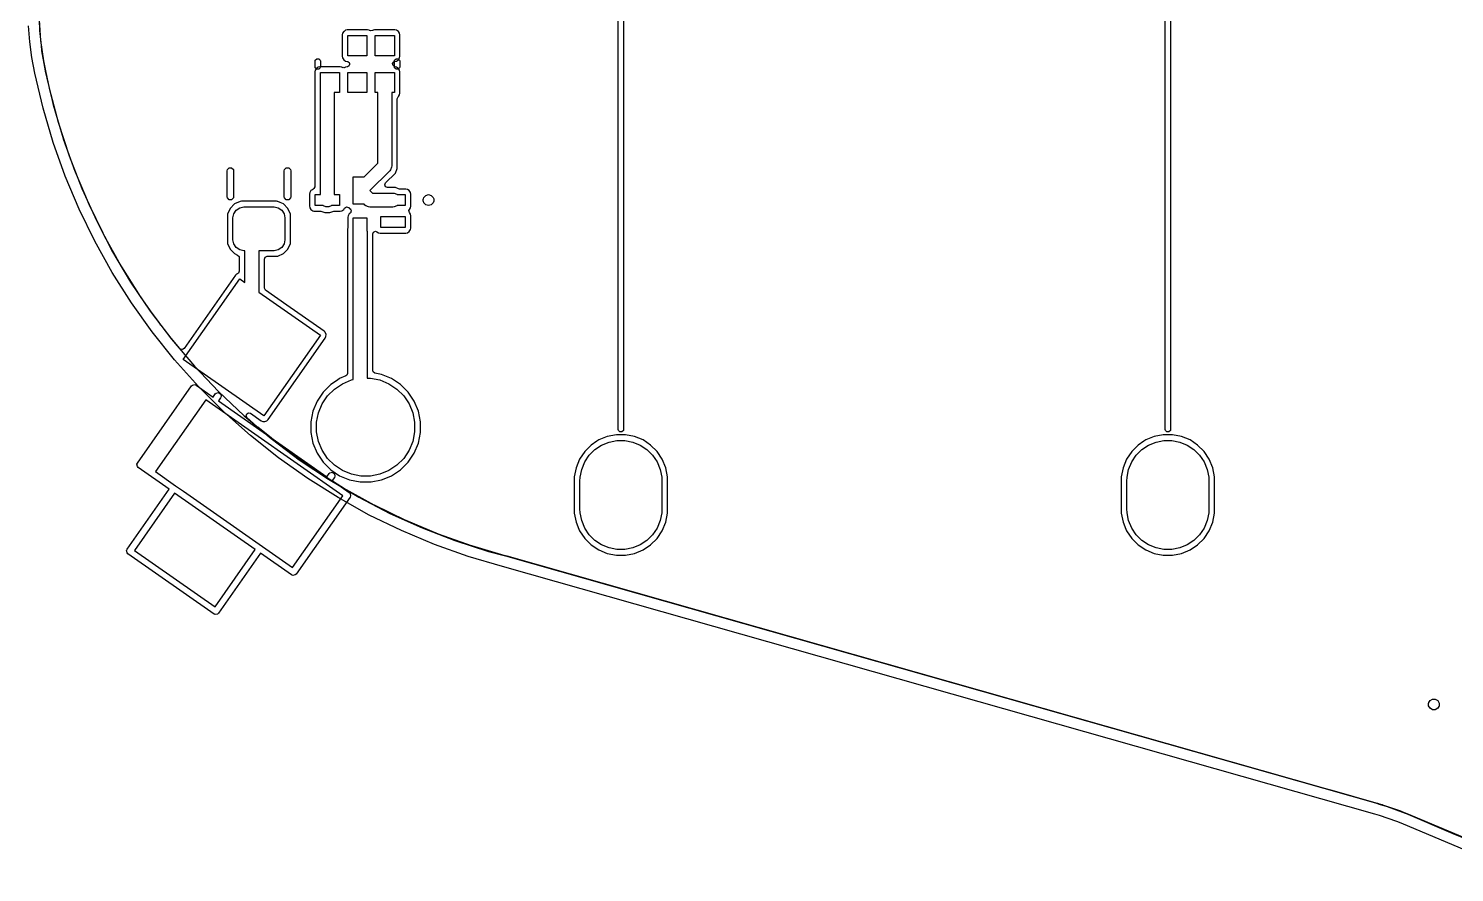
# Model space of a CAD drawing. Extents: x 125.5 to 181.1, y -135.3 to -67.6.
# Drawn here: x 125.69 to 151.76, y -128.29 to -112.86 of the extents above; entities that cross this region are included whole.
import ezdxf

# ---------------------------------------------------------------- set-up
doc = ezdxf.new("R2010")
doc.units = 0
doc.layers.add('BLACK', color=7, linetype='CONTINUOUS')

msp = doc.modelspace()

# ---------------------------------------------------------------- linework, layer by layer
at = {"layer": 'BLACK', "linetype": 'CONTINUOUS'}
for p, q in [((136.467418, -120.19109), (136.467418, -111.39109)), ((136.567418, -111.44109), (136.567418, -120.19109)), ((146.467418, -120.19109), (146.467418, -111.44109)), ((146.567418, -111.39109), (146.567418, -120.19109)), ((125.892865, -112.893858), (125.880537, -112.521539)), ((125.709831, -113.103702), (125.687052, -112.812113)), ((125.879507, -112.708188), (125.905414, -113.083114)), ((125.748268, -113.393643), (125.709831, -113.103702)), ((125.89311, -112.897389), (125.892865, -112.893858)), ((125.922285, -113.174544), (125.89311, -112.897389)), ((125.905414, -113.083114), (125.958144, -113.455216)), ((131.428447, -112.951007), (131.4225, -112.980905)), ((131.4225, -112.980905), (131.4225, -112.980906)), ((131.4225, -112.980906), (131.4225, -112.980908)), ((131.4225, -112.980908), (131.4225, -113.371091)), ((131.451102, -112.917102), (131.428447, -112.951007)), ((131.462351, -112.909585), (131.451102, -112.917102)), ((131.485006, -112.894447), (131.462351, -112.909585)), ((131.514904, -112.888501), (131.485006, -112.894447)), ((131.514908, -112.8885), (131.514904, -112.888501)), ((131.88509, -112.8885), (131.514908, -112.8885)), ((131.525, -113.361), (131.525, -112.991)), ((131.525, -112.991), (131.875, -112.991)), ((131.875, -112.991), (131.875, -113.361)), ((131.885095, -112.8885), (131.88509, -112.8885)), ((131.914993, -112.894447), (131.885095, -112.8885)), ((131.922221, -112.899277), (131.914993, -112.894447)), ((131.940243, -112.906742), (131.922221, -112.899277)), ((131.977776, -112.899277), (131.940243, -112.906742)), ((131.985003, -112.894448), (131.977776, -112.899277)), ((131.985006, -112.894447), (131.985003, -112.894448)), ((131.985007, -112.894447), (131.985006, -112.894447)), ((131.995157, -112.892428), (131.985007, -112.894447)), ((132.014904, -112.888501), (131.995157, -112.892428)), ((132.014908, -112.8885), (132.014904, -112.888501)), ((132.38509, -112.8885), (132.014908, -112.8885)), ((132.025, -113.361), (132.025, -112.991)), ((132.025, -112.991), (132.375, -112.991)), ((132.375, -112.991), (132.375, -113.361)), ((132.385095, -112.8885), (132.38509, -112.8885)), ((132.414993, -112.894447), (132.385095, -112.8885)), ((132.448898, -112.917102), (132.414993, -112.894447)), ((132.471553, -112.951007), (132.448898, -112.917102)), ((132.477499, -112.980906), (132.471553, -112.951007)), ((132.4775, -113.371095), (132.477499, -112.980906)), ((125.802083, -113.680204), (125.748268, -113.393643)), ((125.93205, -113.267307), (125.922285, -113.174544)), ((125.932552, -113.270854), (125.93205, -113.267307)), ((125.997995, -113.637443), (125.932552, -113.270854)), ((131.4225, -113.371091), (131.422501, -113.371094)), ((131.422501, -113.371094), (131.428447, -113.400993)), ((131.428447, -113.400993), (131.451102, -113.434898)), ((131.875, -113.361), (131.525, -113.361)), ((132.375, -113.361), (132.025, -113.361)), ((132.448898, -113.434898), (132.471553, -113.400993)), ((132.471553, -113.400993), (132.4775, -113.371095)), ((125.958144, -113.455216), (125.99775, -113.638904)), ((125.99775, -113.638904), (125.997728, -113.639334)), ((125.997728, -113.639334), (125.997921, -113.639717)), ((125.997921, -113.639717), (125.997941, -113.639713)), ((125.997941, -113.639713), (126.063182, -113.954777)), ((125.998541, -113.64008), (125.997995, -113.637443)), ((126.126431, -114.181437), (125.998541, -113.64008)), ((130.928447, -113.625007), (130.9225, -113.654905)), ((130.9225, -113.654905), (130.9225, -113.654906)), ((130.9225, -113.654906), (130.9225, -113.654908)), ((130.9225, -113.654908), (130.9225, -113.839576)), ((130.925, -113.463), (130.928806, -113.443866)), ((130.925, -113.513), (130.925, -113.463)), ((130.925, -113.563), (130.925, -113.513)), ((130.928806, -113.582134), (130.925, -113.563)), ((130.951102, -113.591102), (130.928447, -113.625007)), ((130.928806, -113.443866), (130.955866, -113.416806)), ((130.955866, -113.609194), (130.928806, -113.582134)), ((130.962351, -113.583585), (130.951102, -113.591102)), ((130.955866, -113.416806), (130.994134, -113.416806)), ((130.994134, -113.609194), (130.955866, -113.609194)), ((130.985006, -113.568447), (130.962351, -113.583585)), ((131.014904, -113.562501), (130.985006, -113.568447)), ((130.994134, -113.416806), (131.021194, -113.443866)), ((131.021194, -113.582134), (130.994134, -113.609194)), ((131.014908, -113.5625), (131.014904, -113.562501)), ((131.38509, -113.5625), (131.014908, -113.5625)), ((131.021194, -113.443866), (131.025, -113.463)), ((131.025, -113.563), (131.021194, -113.582134)), ((131.025, -113.463), (131.025, -113.513)), ((131.025, -113.513), (131.025, -113.563)), ((131.385095, -113.5625), (131.38509, -113.5625)), ((131.414993, -113.568447), (131.385095, -113.5625)), ((131.422221, -113.573277), (131.414993, -113.568447)), ((131.426161, -113.574909), (131.422221, -113.573277)), ((131.42732, -113.576264), (131.426161, -113.574909)), ((131.429924, -113.576467), (131.42732, -113.576264)), ((131.440243, -113.580742), (131.429924, -113.576467)), ((131.452752, -113.578253), (131.440243, -113.580742)), ((131.451102, -113.434898), (131.485007, -113.457553)), ((131.465472, -113.579249), (131.452752, -113.578253)), ((131.472039, -113.577111), (131.465472, -113.579249)), ((131.485007, -113.568447), (131.472039, -113.577111)), ((131.485007, -113.457553), (131.514905, -113.4635)), ((131.514906, -113.562501), (131.485007, -113.568447)), ((131.514905, -113.4635), (131.51491, -113.463499)), ((131.516935, -113.5625), (131.514906, -113.562501)), ((131.51491, -113.463499), (131.517223, -113.46396)), ((131.522943, -113.560546), (131.516935, -113.5625)), ((131.517223, -113.46396), (131.523101, -113.467887)), ((131.53525, -113.554573), (131.522943, -113.560546)), ((131.523101, -113.467887), (131.530149, -113.468439)), ((131.530149, -113.468439), (131.538436, -113.478133)), ((131.543615, -113.542051), (131.53525, -113.554573)), ((131.538436, -113.478133), (131.549043, -113.48522)), ((131.552031, -113.535679), (131.543615, -113.542051)), ((131.549043, -113.48522), (131.550422, -113.492153)), ((131.550422, -113.492153), (131.555016, -113.497527)), ((131.552582, -113.528631), (131.552031, -113.535679)), ((131.55651, -113.522753), (131.552582, -113.528631)), ((131.555016, -113.497527), (131.554021, -113.510242)), ((131.554021, -113.510242), (131.55651, -113.522753)), ((132.34349, -113.503245), (132.36475, -113.471426)), ((132.350956, -113.540778), (132.34349, -113.503245)), ((132.382775, -113.562038), (132.350956, -113.540778)), ((132.36475, -113.471426), (132.382777, -113.463959)), ((132.375, -113.463), (132.378806, -113.443866)), ((132.375, -113.513), (132.375, -113.463)), ((132.375, -113.563), (132.375, -113.513)), ((132.378806, -113.582134), (132.375, -113.563)), ((132.378806, -113.443866), (132.405866, -113.416806)), ((132.405866, -113.609194), (132.378806, -113.582134)), ((132.414988, -113.568445), (132.382775, -113.562038)), ((132.382777, -113.463959), (132.385089, -113.463499)), ((132.385089, -113.463499), (132.385094, -113.463499)), ((132.385094, -113.463499), (132.414993, -113.457553)), ((132.405866, -113.416806), (132.444134, -113.416806)), ((132.444134, -113.609194), (132.405866, -113.609194)), ((132.414991, -113.568446), (132.414988, -113.568445)), ((132.414993, -113.568447), (132.414991, -113.568446)), ((132.414993, -113.457553), (132.448898, -113.434898)), ((132.448898, -113.591102), (132.414993, -113.568447)), ((132.444134, -113.416806), (132.471194, -113.443866)), ((132.471194, -113.582134), (132.444134, -113.609194)), ((132.471553, -113.625007), (132.448898, -113.591102)), ((132.471194, -113.443866), (132.475, -113.463)), ((132.475, -113.563), (132.471194, -113.582134)), ((132.477499, -113.654906), (132.471553, -113.625007)), ((132.475, -113.463), (132.475, -113.513)), ((132.475, -113.513), (132.475, -113.563)), ((132.4775, -114.045095), (132.477499, -113.654906)), ((125.802079, -113.680283), (125.802083, -113.680204)), ((125.802098, -113.680279), (125.802079, -113.680283)), ((125.802251, -113.681096), (125.802098, -113.680279)), ((125.802325, -113.681243), (125.80225, -113.681096)), ((125.80225, -113.681096), (125.802251, -113.681096)), ((125.952539, -114.317091), (125.802325, -113.681243)), ((130.92146, -113.84952), (130.9205, -113.854348)), ((130.9205, -113.854348), (130.9205, -115.755352)), ((130.9225, -113.839576), (130.920565, -113.849342)), ((130.920565, -113.849342), (130.92146, -113.84952)), ((131.023, -113.9), (131.025, -113.879691)), ((131.023, -115.9), (131.023, -113.9)), ((131.025, -113.879691), (131.025, -113.665)), ((131.025, -113.665), (131.375, -113.665)), ((131.375, -113.665), (131.375, -114.035)), ((131.525, -114.035), (131.525, -113.665)), ((131.525, -113.665), (131.875, -113.665)), ((131.875, -113.665), (131.875, -114.035)), ((132.025, -114.035), (132.025, -113.665)), ((132.025, -113.665), (132.375, -113.665)), ((132.375, -113.665), (132.375, -114.035)), ((126.063182, -113.954777), (126.228441, -114.57669)), ((126.145998, -114.264264), (126.126431, -114.181437)), ((131.375, -114.035), (131.277, -114.035)), ((131.277, -114.035), (131.277, -115.9)), ((131.875, -114.035), (131.525, -114.035)), ((132.073, -114.035), (132.025, -114.035)), ((132.073, -115.322394), (132.073, -114.035)), ((132.375, -114.035), (132.327, -114.035)), ((132.327, -114.035), (132.327, -115.375)), ((132.4295, -114.148585), (132.444145, -114.11323)), ((132.4295, -115.42065), (132.4295, -114.148585)), ((132.444145, -114.11323), (132.446491, -114.111304)), ((132.446491, -114.111304), (132.448891, -114.108902)), ((132.448891, -114.108902), (132.448898, -114.108898)), ((132.448898, -114.108898), (132.471553, -114.074993)), ((132.471553, -114.074993), (132.4775, -114.045095)), ((126.138057, -114.944582), (125.952539, -114.317091)), ((126.146707, -114.266932), (126.145998, -114.264264)), ((126.255101, -114.633558), (126.146707, -114.266932)), ((126.228441, -114.57669), (126.427928, -115.188484)), ((126.328281, -114.881081), (126.255101, -114.633558)), ((126.358082, -115.560821), (126.138057, -114.944582)), ((126.329136, -114.883708), (126.328281, -114.881081)), ((126.541485, -115.478447), (126.329136, -114.883708)), ((126.427928, -115.188484), (126.661031, -115.788276)), ((126.5445, -115.48689), (126.541485, -115.478447)), ((126.545499, -115.48946), (126.5445, -115.48689)), ((129.3175, -115.462742), (129.322067, -115.439781)), ((129.3175, -115.937258), (129.3175, -115.462742)), ((129.322067, -115.439781), (129.354539, -115.407309)), ((129.354539, -115.407309), (129.400461, -115.407309)), ((129.400461, -115.407309), (129.432933, -115.439781)), ((129.432933, -115.439781), (129.4375, -115.462742)), ((129.4375, -115.462742), (129.4375, -115.937258)), ((130.3625, -115.462742), (130.367067, -115.439781)), ((130.3625, -115.937258), (130.3625, -115.462742)), ((130.367067, -115.439781), (130.399539, -115.407309)), ((130.399539, -115.407309), (130.445461, -115.407309)), ((130.445461, -115.407309), (130.477933, -115.439781)), ((130.477933, -115.439781), (130.4825, -115.462742)), ((130.4825, -115.462742), (130.4825, -115.937258)), ((131.820394, -115.575), (132.073, -115.322394)), ((132.289802, -115.464803), (131.929605, -115.825)), ((132.305596, -115.445558), (132.289802, -115.464803)), ((132.305597, -115.445557), (132.305596, -115.445558)), ((132.32456, -115.399776), (132.305597, -115.445557)), ((132.327, -115.375), (132.32456, -115.399776)), ((132.394561, -115.505001), (132.4295, -115.42065)), ((126.611936, -116.163913), (126.358082, -115.560821)), ((126.714054, -115.889905), (126.545499, -115.48946)), ((131.625, -116.075), (131.625, -115.575)), ((131.625, -115.575), (131.820394, -115.575)), ((132.199772, -115.7205), (132.214417, -115.685145)), ((132.214417, -115.755855), (132.199772, -115.7205)), ((132.214417, -115.685145), (132.39456, -115.505002)), ((132.39456, -115.505002), (132.394561, -115.505001)), ((126.661031, -115.788276), (126.92703, -116.37422)), ((126.79397, -116.079765), (126.714054, -115.889905)), ((129.322067, -115.960219), (129.3175, -115.937258)), ((129.354539, -115.992691), (129.322067, -115.960219)), ((129.400461, -115.992691), (129.354539, -115.992691)), ((129.432933, -115.960219), (129.400461, -115.992691)), ((129.4375, -115.937258), (129.432933, -115.960219)), ((130.367067, -115.960219), (130.3625, -115.937258)), ((130.399539, -115.992691), (130.367067, -115.960219)), ((130.445461, -115.992691), (130.399539, -115.992691)), ((130.477933, -115.960219), (130.445461, -115.992691)), ((130.4825, -115.937258), (130.477933, -115.960219)), ((130.828447, -115.860007), (130.8225, -115.889905)), ((130.8225, -115.889905), (130.8225, -115.889906)), ((130.8225, -115.889906), (130.8225, -115.889908)), ((130.8225, -115.889908), (130.8225, -116.110091)), ((130.828448, -115.860006), (130.828447, -115.860007)), ((130.851101, -115.826103), (130.828448, -115.860006)), ((130.851104, -115.826101), (130.851101, -115.826103)), ((130.864686, -115.817025), (130.851104, -115.826101)), ((130.885009, -115.803445), (130.864686, -115.817025)), ((130.889555, -115.801563), (130.885009, -115.803445)), ((130.905855, -115.790707), (130.888869, -115.799908)), ((130.888869, -115.799908), (130.889555, -115.801563)), ((130.9205, -115.755352), (130.905855, -115.790707)), ((130.925, -116.1), (130.925, -115.9)), ((130.925, -115.9), (131.023, -115.9)), ((131.277, -115.9), (131.375, -115.9)), ((131.375, -115.9), (131.375, -116.1)), ((131.929605, -115.825), (131.977605, -115.873)), ((131.977605, -115.873), (132.35, -115.873)), ((132.249772, -115.7705), (132.214417, -115.755855)), ((132.39565, -115.7705), (132.249772, -115.7705)), ((132.35, -115.873), (132.374776, -115.87544)), ((132.374776, -115.87544), (132.420557, -115.894403)), ((132.395651, -115.7705), (132.39565, -115.7705)), ((132.451646, -115.793694), (132.395651, -115.7705)), ((132.420557, -115.894403), (132.426154, -115.9)), ((132.426154, -115.9), (132.575, -115.9)), ((132.47078, -115.7975), (132.451646, -115.793694)), ((132.58509, -115.7975), (132.47078, -115.7975)), ((132.575, -115.9), (132.575, -116.1)), ((132.585095, -115.7975), (132.58509, -115.7975)), ((132.614993, -115.803447), (132.585095, -115.7975)), ((132.648898, -115.826102), (132.614993, -115.803447)), ((132.671553, -115.860007), (132.648898, -115.826102)), ((132.677499, -115.889906), (132.671553, -115.860007)), ((132.6775, -116.110095), (132.677499, -115.889906)), ((132.9, -116), (132.903806, -115.985795)), ((132.903806, -116.014204), (132.9, -116)), ((132.903806, -115.980866), (132.90561, -115.979061)), ((132.903806, -115.985795), (132.903806, -115.980866)), ((132.90561, -115.979061), (132.913397, -115.95)), ((132.913397, -115.95), (132.95, -115.913397)), ((132.95, -115.913397), (133, -115.9)), ((133, -115.9), (133.05, -115.913397)), ((133.05, -115.913397), (133.086603, -115.95)), ((133.086603, -115.95), (133.094389, -115.979061)), ((133.094389, -115.979061), (133.096194, -115.980866)), ((133.096194, -115.980866), (133.096194, -115.985795)), ((133.096194, -115.985795), (133.1, -116)), ((133.1, -116), (133.096194, -116.014204)), ((126.898839, -116.752002), (126.611936, -116.163913)), ((126.795113, -116.082282), (126.79397, -116.079765)), ((127.048905, -116.6025), (126.795113, -116.082282)), ((129.325434, -116.254541), (129.3225, -116.279836)), ((129.371117, -116.151081), (129.325434, -116.254541)), ((129.451081, -116.071117), (129.371117, -116.151081)), ((129.425, -116.325), (129.440224, -116.248463)), ((129.440224, -116.248463), (129.483579, -116.183579)), ((129.451084, -116.071115), (129.451081, -116.071117)), ((129.451085, -116.071115), (129.451084, -116.071115)), ((129.554543, -116.025434), (129.451085, -116.071115)), ((129.483579, -116.183579), (129.548463, -116.140224)), ((129.548463, -116.140224), (129.625, -116.125)), ((129.554545, -116.025433), (129.554543, -116.025434)), ((129.579835, -116.0225), (129.554545, -116.025433)), ((130.220163, -116.0225), (129.579835, -116.0225)), ((129.625, -116.125), (130.175, -116.125)), ((130.175, -116.125), (130.251537, -116.140224)), ((130.220167, -116.0225), (130.220163, -116.0225)), ((130.240399, -116.024847), (130.220167, -116.0225)), ((130.245458, -116.025434), (130.240399, -116.024847)), ((130.286357, -116.043493), (130.245458, -116.025434)), ((130.251537, -116.140224), (130.316421, -116.183579)), ((130.348915, -116.071115), (130.286357, -116.043493)), ((130.316421, -116.183579), (130.359776, -116.248463)), ((130.348916, -116.071116), (130.348915, -116.071115)), ((130.348918, -116.071117), (130.348916, -116.071116)), ((130.428882, -116.151081), (130.348918, -116.071117)), ((130.359776, -116.248463), (130.375, -116.325)), ((130.428882, -116.151082), (130.428882, -116.151081)), ((130.428885, -116.151085), (130.428882, -116.151082)), ((130.474566, -116.254543), (130.428885, -116.151085)), ((130.477499, -116.279834), (130.474566, -116.254543)), ((130.8225, -116.110091), (130.822501, -116.110095)), ((130.822501, -116.110095), (130.827124, -116.133341)), ((130.827124, -116.133341), (130.828447, -116.139993)), ((130.828447, -116.139993), (130.851102, -116.173898)), ((130.851102, -116.173898), (130.885007, -116.196553)), ((130.885007, -116.196553), (130.885009, -116.196553)), ((130.885009, -116.196553), (130.88501, -116.196554)), ((130.88501, -116.196554), (130.902331, -116.199999)), ((130.902331, -116.199999), (130.914905, -116.2025)), ((130.914905, -116.2025), (131.029218, -116.202499)), ((131.073846, -116.1), (130.925, -116.1)), ((131.029218, -116.202499), (131.048352, -116.206305)), ((131.048352, -116.206305), (131.104347, -116.229499)), ((131.079443, -116.105597), (131.073846, -116.1)), ((131.125224, -116.12456), (131.079443, -116.105597)), ((131.104347, -116.229499), (131.104348, -116.229499)), ((131.104348, -116.229499), (131.10435, -116.2295)), ((131.10435, -116.2295), (131.104351, -116.2295)), ((131.104351, -116.2295), (131.195649, -116.2295)), ((131.174776, -116.12456), (131.125224, -116.12456)), ((131.220557, -116.105597), (131.174776, -116.12456)), ((131.195649, -116.2295), (131.19565, -116.2295)), ((131.19565, -116.2295), (131.251648, -116.206305)), ((131.226154, -116.1), (131.220557, -116.105597)), ((131.375, -116.1), (131.226154, -116.1)), ((131.251648, -116.206305), (131.270782, -116.202499)), ((131.270782, -116.202499), (131.385092, -116.202499)), ((131.385092, -116.202499), (131.385094, -116.202499)), ((131.385094, -116.202499), (131.414993, -116.196553)), ((131.414993, -116.196553), (131.448898, -116.173898)), ((131.448898, -116.173898), (131.46678, -116.147135)), ((131.46678, -116.147135), (131.498597, -116.125876)), ((131.498597, -116.125876), (131.53613, -116.133341)), ((131.551102, -116.251102), (131.528447, -116.285007)), ((131.53613, -116.133341), (131.540913, -116.13697)), ((131.540913, -116.13697), (131.546113, -116.141432)), ((131.546113, -116.141432), (131.551102, -116.148898)), ((131.551102, -116.148898), (131.567872, -116.160103)), ((131.565365, -116.241571), (131.551102, -116.251102)), ((131.573191, -116.233744), (131.565365, -116.241571)), ((131.567872, -116.160103), (131.570145, -116.162054)), ((131.570145, -116.162054), (131.577537, -116.176647)), ((131.575529, -116.23256), (131.573191, -116.233744)), ((131.57609, -116.230844), (131.575529, -116.23256)), ((131.579158, -116.227777), (131.57609, -116.230844)), ((131.577537, -116.176647), (131.586623, -116.190244)), ((131.582348, -116.211737), (131.579158, -116.227777)), ((131.587439, -116.196192), (131.582348, -116.211737)), ((131.586623, -116.190244), (131.586003, -116.193358)), ((131.586003, -116.193358), (131.587439, -116.196192)), ((131.820395, -116.075), (131.625, -116.075)), ((131.835197, -116.089802), (131.820395, -116.075)), ((131.854442, -116.105596), (131.835197, -116.089802)), ((131.854443, -116.105597), (131.854442, -116.105596)), ((131.900224, -116.12456), (131.854443, -116.105597)), ((131.925, -116.127), (131.900224, -116.12456)), ((132.35, -116.127), (131.925, -116.127)), ((132.374776, -116.12456), (132.35, -116.127)), ((132.420557, -116.105597), (132.374776, -116.12456)), ((132.426154, -116.1), (132.420557, -116.105597)), ((132.575, -116.1), (132.426154, -116.1)), ((132.642552, -116.190245), (132.650014, -116.172226)), ((132.650018, -116.227778), (132.642552, -116.190245)), ((132.650014, -116.172226), (132.671553, -116.139993)), ((132.671552, -116.260004), (132.650018, -116.227778)), ((132.671552, -116.260006), (132.671552, -116.260004)), ((132.671553, -116.260007), (132.671552, -116.260006)), ((132.671553, -116.139993), (132.6775, -116.110095)), ((132.677499, -116.289906), (132.671553, -116.260007)), ((132.903806, -116.019134), (132.903806, -116.014204)), ((132.90561, -116.020938), (132.903806, -116.019134)), ((132.913397, -116.05), (132.90561, -116.020938)), ((132.95, -116.086603), (132.913397, -116.05)), ((133, -116.1), (132.95, -116.086603)), ((133.05, -116.086603), (133, -116.1)), ((133.086603, -116.05), (133.05, -116.086603)), ((133.094389, -116.020938), (133.086603, -116.05)), ((133.096194, -116.019134), (133.094389, -116.020938)), ((133.096194, -116.014204), (133.096194, -116.019134)), ((126.92703, -116.37422), (127.225109, -116.944515)), ((129.3225, -116.279836), (129.3225, -116.770164)), ((129.425, -116.725), (129.425, -116.325)), ((130.375, -116.325), (130.375, -116.725)), ((130.4775, -116.770167), (130.477499, -116.279834)), ((131.52146, -116.52452), (131.5205, -116.529348)), ((131.5205, -116.529348), (131.5205, -119.167975)), ((131.5225, -116.514576), (131.520565, -116.524342)), ((131.520565, -116.524342), (131.52146, -116.52452)), ((131.528447, -116.285007), (131.5225, -116.314905)), ((131.5225, -116.314905), (131.5225, -116.314906)), ((131.5225, -116.314906), (131.5225, -116.314908)), ((131.5225, -116.314908), (131.5225, -116.514576)), ((131.625, -116.554691), (131.625, -116.325)), ((131.625, -116.325), (131.875, -116.325)), ((131.875, -116.325), (131.875, -116.554691)), ((132.125, -116.5), (132.125, -116.3)), ((132.125, -116.3), (132.575, -116.3)), ((132.575, -116.5), (132.125, -116.5)), ((132.575, -116.3), (132.575, -116.5)), ((132.671553, -116.539993), (132.6775, -116.510095)), ((132.6775, -116.510095), (132.677499, -116.289906)), ((127.217908, -117.323278), (126.898839, -116.752002)), ((127.075917, -116.657868), (127.048905, -116.6025)), ((127.077197, -116.660319), (127.075917, -116.657868)), ((127.277014, -117.01808), (127.077197, -116.660319)), ((129.3225, -116.770164), (129.325433, -116.795454)), ((129.440224, -116.801537), (129.425, -116.725)), ((130.375, -116.725), (130.359776, -116.801537)), ((130.474566, -116.795457), (130.4775, -116.770167)), ((131.623, -116.575), (131.625, -116.554691)), ((131.623, -119.28194), (131.623, -116.575)), ((131.875, -116.554691), (131.877, -116.575)), ((131.877, -116.575), (131.877, -119.254334)), ((131.9795, -116.619598), (131.994145, -116.584243)), ((131.9795, -119.112584), (131.9795, -116.619598)), ((131.994145, -116.584243), (132.0295, -116.569598)), ((132.0295, -116.569598), (132.057277, -116.578024)), ((132.057277, -116.578024), (132.085007, -116.596553)), ((132.085007, -116.596553), (132.114905, -116.6025)), ((132.114905, -116.6025), (132.585094, -116.602499)), ((132.585094, -116.602499), (132.614993, -116.596553)), ((132.614993, -116.596553), (132.648898, -116.573898)), ((132.648898, -116.573898), (132.671553, -116.539993)), ((127.225109, -116.944515), (127.554351, -117.497404)), ((127.3895, -117.219481), (127.277014, -117.01808)), ((129.325433, -116.795454), (129.325433, -116.795456)), ((129.325433, -116.795456), (129.325434, -116.795457)), ((129.325434, -116.795457), (129.371115, -116.898915)), ((129.371115, -116.898915), (129.371116, -116.898916)), ((129.371116, -116.898916), (129.371117, -116.898918)), ((129.371117, -116.898918), (129.451081, -116.978882)), ((129.483579, -116.866421), (129.440224, -116.801537)), ((129.451081, -116.978882), (129.451082, -116.978882)), ((129.451082, -116.978882), (129.451085, -116.978885)), ((129.451085, -116.978885), (129.51005, -117.00492)), ((129.548463, -116.909776), (129.483579, -116.866421)), ((129.51005, -117.00492), (129.536478, -117.032598)), ((129.536478, -117.032598), (129.539854, -117.05066)), ((129.539854, -117.05066), (129.539854, -117.298777)), ((129.625, -116.925), (129.548463, -116.909776)), ((129.642354, -116.925), (129.625, -116.925)), ((129.642354, -117.505492), (129.642354, -116.925)), ((130.175, -116.925), (129.896354, -116.925)), ((129.896354, -116.925), (129.896354, -117.683344)), ((129.998854, -117.077499), (130.013499, -117.042144)), ((130.013499, -117.042144), (130.048854, -117.027499)), ((130.048854, -117.027499), (130.220165, -117.027499)), ((130.251537, -116.909776), (130.175, -116.925)), ((130.220165, -117.027499), (130.220166, -117.027499)), ((130.220166, -117.027499), (130.245457, -117.024566)), ((130.245457, -117.024566), (130.348915, -116.978885)), ((130.316421, -116.866421), (130.251537, -116.909776)), ((130.359776, -116.801537), (130.316421, -116.866421)), ((130.348915, -116.978885), (130.428885, -116.898915)), ((130.428885, -116.898915), (130.474566, -116.795457)), ((127.390919, -117.221864), (127.3895, -117.219481)), ((127.733739, -117.762839), (127.390919, -117.221864)), ((129.539854, -117.298777), (129.525209, -117.334132)), ((129.998854, -117.603958), (129.998854, -117.077499)), ((127.568161, -117.875984), (127.217908, -117.323278)), ((127.554351, -117.497404), (127.913741, -118.031189)), ((128.515898, -118.914134), (129.548336, -117.43966)), ((129.470161, -117.372601), (128.53162, -118.712977)), ((129.470168, -117.372593), (129.470161, -117.372601)), ((129.492181, -117.351519), (129.470168, -117.372593)), ((129.492183, -117.351518), (129.492181, -117.351519)), ((129.507976, -117.345377), (129.492183, -117.351518)), ((129.525209, -117.334132), (129.507976, -117.345377)), ((129.548336, -117.43966), (129.642354, -117.505492)), ((127.735288, -117.765139), (127.733739, -117.762839)), ((127.92004, -118.023759), (127.735288, -117.765139)), ((129.896354, -117.683344), (131.02281, -118.472098)), ((129.999614, -117.61264), (129.998854, -117.603958)), ((130.020175, -117.644916), (129.999614, -117.61264)), ((130.410416, -117.918166), (130.020175, -117.644916)), ((127.948521, -118.40842), (127.568161, -117.875984)), ((127.913741, -118.031189), (128.302175, -118.544225)), ((128.074445, -118.2399), (127.92004, -118.023759)), ((131.089871, -118.393925), (130.410416, -117.918166)), ((128.107566, -118.286263), (128.074445, -118.2399)), ((128.109232, -118.288463), (128.107566, -118.286263)), ((128.296956, -118.522617), (128.109232, -118.288463)), ((128.357818, -118.918948), (127.948521, -118.40842)), ((128.451651, -118.715573), (128.296956, -118.522617)), ((128.302175, -118.544225), (128.718457, -119.034934)), ((131.02281, -118.472098), (129.990372, -119.946572)), ((130.068545, -120.013633), (131.112562, -118.52262)), ((131.089874, -118.393928), (131.089871, -118.393925)), ((131.089876, -118.39393), (131.089874, -118.393928)), ((131.11095, -118.415943), (131.089876, -118.39393)), ((131.110951, -118.415945), (131.11095, -118.415943)), ((131.125729, -118.45395), (131.110951, -118.415945)), ((131.112562, -118.52262), (131.12484, -118.494718)), ((131.12484, -118.494718), (131.125729, -118.45395)), ((128.461983, -118.725256), (128.451651, -118.715573)), ((128.499344, -118.733538), (128.461983, -118.725256)), ((128.53162, -118.712977), (128.499344, -118.733538)), ((128.794791, -119.405996), (128.357818, -118.918948)), ((129.990372, -119.946572), (128.515898, -118.914134)), ((128.718457, -119.034934), (129.161307, -119.501808)), ((131.987926, -119.140362), (131.9795, -119.112584)), ((128.665751, -119.397501), (128.682662, -119.381312)), ((128.682662, -119.381312), (128.727887, -119.373338)), ((128.727887, -119.373338), (128.749315, -119.382767)), ((128.749315, -119.382767), (129.060592, -119.600725)), ((131.210943, -119.371306), (131.071306, -119.510943)), ((131.333812, -119.289208), (131.210943, -119.371306)), ((131.279046, -119.454291), (131.425743, -119.356271)), ((131.375138, -119.261596), (131.333812, -119.289208)), ((131.375139, -119.261595), (131.375138, -119.261596)), ((131.375141, -119.261594), (131.375139, -119.261595)), ((131.489634, -119.214169), (131.375141, -119.261594)), ((131.425743, -119.356271), (131.588744, -119.288754)), ((131.505855, -119.20333), (131.489634, -119.214169)), ((131.5205, -119.167975), (131.505855, -119.20333)), ((131.588744, -119.288754), (131.623, -119.28194)), ((131.877, -119.254334), (131.938215, -119.254334)), ((131.938215, -119.254334), (132.111256, -119.288754)), ((132.019745, -119.161623), (131.987926, -119.140362)), ((132.142418, -119.186024), (132.019745, -119.161623)), ((132.111256, -119.288754), (132.274257, -119.356271)), ((132.324858, -119.261594), (132.142418, -119.186024)), ((132.274257, -119.356271), (132.420954, -119.454291)), ((132.324862, -119.261596), (132.324858, -119.261594)), ((132.489057, -119.371307), (132.324862, -119.261596)), ((132.628693, -119.510943), (132.489057, -119.371307)), ((127.679199, -120.806443), (128.665751, -119.397501)), ((128.926231, -119.653138), (128.008508, -120.963781)), ((129.258098, -119.868066), (128.794791, -119.405996)), ((131.432836, -121.408282), (128.926231, -119.653138)), ((129.060592, -119.600725), (129.100742, -119.543385)), ((129.100742, -119.543385), (129.117653, -119.527196)), ((129.117653, -119.527196), (129.162877, -119.519222)), ((129.199041, -119.612214), (129.15889, -119.669555)), ((129.161307, -119.501808), (129.629362, -119.943409)), ((129.162877, -119.519222), (129.200495, -119.545561)), ((129.208469, -119.590786), (129.199041, -119.612214)), ((129.200495, -119.545561), (129.208469, -119.590786)), ((131.071306, -119.510943), (130.961595, -119.67514)), ((131.056271, -119.725743), (131.154291, -119.579046)), ((131.154291, -119.579046), (131.279046, -119.454291)), ((132.420954, -119.454291), (132.545709, -119.579046)), ((132.545709, -119.579046), (132.643729, -119.725743)), ((132.738404, -119.675138), (132.628693, -119.510943)), ((129.15889, -119.669555), (131.141238, -121.05761)), ((129.746311, -120.303737), (129.258098, -119.868066)), ((129.663838, -119.94189), (129.676451, -119.90576)), ((129.676451, -119.90576), (129.710918, -119.889132)), ((129.710918, -119.889132), (129.742435, -119.898092)), ((129.742435, -119.898092), (129.93985, -120.036324)), ((130.886024, -119.857583), (130.8475, -120.051258)), ((130.961594, -119.675141), (130.886024, -119.857581)), ((130.886024, -119.857581), (130.886024, -119.857583)), ((130.954334, -120.061785), (130.988754, -119.888744)), ((130.961595, -119.67514), (130.961594, -119.675141)), ((130.988754, -119.888744), (131.056271, -119.725743)), ((132.643729, -119.725743), (132.711246, -119.888744)), ((132.711246, -119.888744), (132.745666, -120.061785)), ((132.813975, -119.857581), (132.738404, -119.675138)), ((132.8525, -120.051262), (132.813975, -119.857581)), ((129.629362, -119.943409), (130.121182, -120.358379)), ((129.680465, -119.976356), (129.663838, -119.94189)), ((129.862576, -120.138868), (129.680465, -119.976356)), ((129.874579, -120.149579), (129.862576, -120.138868)), ((129.876692, -120.151361), (129.874579, -120.149579)), ((130.377454, -120.550635), (129.876692, -120.151361)), ((129.93985, -120.036324), (129.967752, -120.048602)), ((129.967752, -120.048602), (130.00852, -120.049491)), ((130.00852, -120.049491), (130.046525, -120.034713)), ((130.046525, -120.034713), (130.068545, -120.013633)), ((130.8475, -120.051258), (130.8475, -120.248741)), ((130.954334, -120.238215), (130.954334, -120.061785)), ((132.745666, -120.061785), (132.745666, -120.238215)), ((132.8525, -120.248738), (132.8525, -120.051262)), ((130.25793, -120.711668), (129.746311, -120.303737)), ((130.121182, -120.358379), (130.635254, -120.745441)), ((130.8475, -120.248741), (130.886024, -120.442416)), ((130.988754, -120.411256), (130.954334, -120.238215)), ((131.056271, -120.574257), (130.988754, -120.411256)), ((132.711246, -120.411256), (132.643729, -120.574257)), ((132.745666, -120.238215), (132.711246, -120.411256)), ((132.813975, -120.442419), (132.8525, -120.248738)), ((136.078465, -120.409095), (135.973981, -120.478909)), ((136.113608, -120.385614), (136.078465, -120.409095)), ((136.113609, -120.385613), (136.113608, -120.385614)), ((136.113611, -120.385612), (136.113609, -120.385613)), ((136.268752, -120.32135), (136.113611, -120.385612)), ((136.16387, -120.479649), (136.299704, -120.423385)), ((136.268755, -120.32135), (136.268752, -120.32135)), ((136.43345, -120.28859), (136.268755, -120.32135)), ((136.299704, -120.423385), (136.443905, -120.394701)), ((136.433454, -120.28859), (136.43345, -120.28859)), ((136.601382, -120.28859), (136.433454, -120.28859)), ((136.443905, -120.394701), (136.590931, -120.394701)), ((136.471224, -120.210224), (136.467418, -120.19109)), ((136.498284, -120.237284), (136.471224, -120.210224)), ((136.536552, -120.237284), (136.498284, -120.237284)), ((136.563612, -120.210224), (136.536552, -120.237284)), ((136.567418, -120.19109), (136.563612, -120.210224)), ((136.590931, -120.394701), (136.735132, -120.423385)), ((136.601385, -120.28859), (136.601382, -120.28859)), ((136.766081, -120.32135), (136.601385, -120.28859)), ((136.735132, -120.423385), (136.870966, -120.479649)), ((136.921224, -120.385612), (136.766081, -120.32135)), ((136.921228, -120.385614), (136.921224, -120.385612)), ((137.060855, -120.47891), (136.921228, -120.385614)), ((146.078465, -120.409095), (145.973981, -120.478909)), ((146.113608, -120.385614), (146.078465, -120.409095)), ((146.113609, -120.385613), (146.113608, -120.385614)), ((146.113611, -120.385612), (146.113609, -120.385613)), ((146.268752, -120.32135), (146.113611, -120.385612)), ((146.16387, -120.479649), (146.299704, -120.423385)), ((146.268755, -120.32135), (146.268752, -120.32135)), ((146.43345, -120.28859), (146.268755, -120.32135)), ((146.299704, -120.423385), (146.443905, -120.394701)), ((146.433454, -120.28859), (146.43345, -120.28859)), ((146.601382, -120.28859), (146.433454, -120.28859)), ((146.443905, -120.394701), (146.590931, -120.394701)), ((146.471224, -120.210224), (146.467418, -120.19109)), ((146.498284, -120.237284), (146.471224, -120.210224)), ((146.536552, -120.237284), (146.498284, -120.237284)), ((146.563612, -120.210224), (146.536552, -120.237284)), ((146.567418, -120.19109), (146.563612, -120.210224)), ((146.590931, -120.394701), (146.735132, -120.423385)), ((146.601385, -120.28859), (146.601382, -120.28859)), ((146.766081, -120.32135), (146.601385, -120.28859)), ((146.735132, -120.423385), (146.870966, -120.479649)), ((146.921224, -120.385612), (146.766081, -120.32135)), ((146.921228, -120.385614), (146.921224, -120.385612)), ((147.060855, -120.47891), (146.921228, -120.385614)), ((130.379647, -120.552287), (130.377454, -120.550635)), ((130.481815, -120.624862), (130.379647, -120.552287)), ((130.901782, -120.923186), (130.481815, -120.624862)), ((130.886024, -120.442416), (130.886024, -120.442418)), ((130.886024, -120.442418), (130.961594, -120.624858)), ((130.961594, -120.624858), (130.961596, -120.624862)), ((130.961596, -120.624862), (131.071307, -120.789057)), ((131.154291, -120.720954), (131.056271, -120.574257)), ((132.643729, -120.574257), (132.545709, -120.720954)), ((132.628693, -120.789057), (132.738404, -120.624862)), ((132.738404, -120.624862), (132.813975, -120.442419)), ((135.855237, -120.597653), (135.761941, -120.737282)), ((135.973981, -120.478909), (135.855237, -120.597653)), ((135.855977, -120.787542), (135.93766, -120.665295)), ((135.93766, -120.665295), (136.041623, -120.561332)), ((136.041623, -120.561332), (136.16387, -120.479649)), ((136.870966, -120.479649), (136.993213, -120.561332)), ((136.993213, -120.561332), (137.097176, -120.665295)), ((137.179598, -120.597653), (137.060855, -120.47891)), ((137.097176, -120.665295), (137.178859, -120.787542)), ((137.272894, -120.73728), (137.179598, -120.597653)), ((145.855237, -120.597653), (145.761941, -120.737282)), ((145.973981, -120.478909), (145.855237, -120.597653)), ((145.855977, -120.787542), (145.93766, -120.665295)), ((145.93766, -120.665295), (146.041623, -120.561332)), ((146.041623, -120.561332), (146.16387, -120.479649)), ((146.870966, -120.479649), (146.993213, -120.561332)), ((146.993213, -120.561332), (147.097176, -120.665295)), ((147.179598, -120.597653), (147.060855, -120.47891)), ((147.097176, -120.665295), (147.178859, -120.787542)), ((147.272894, -120.73728), (147.179598, -120.597653)), ((127.66977, -120.827871), (127.679199, -120.806443)), ((127.677744, -120.873096), (127.66977, -120.827871)), ((127.693933, -120.890007), (127.677744, -120.873096)), ((128.259148, -121.285774), (127.693933, -120.890007)), ((130.79138, -121.090604), (130.25793, -120.711668)), ((130.635254, -120.745441), (131.169996, -121.103404)), ((130.904087, -120.924729), (130.901782, -120.923186)), ((131.445968, -121.266095), (130.904087, -120.924729)), ((131.071307, -120.789057), (131.210943, -120.928693)), ((131.279046, -120.845709), (131.154291, -120.720954)), ((131.210943, -120.928693), (131.375138, -121.038404)), ((131.425743, -120.943729), (131.279046, -120.845709)), ((131.588744, -121.011246), (131.425743, -120.943729)), ((132.274257, -120.943729), (132.111256, -121.011246)), ((132.420954, -120.845709), (132.274257, -120.943729)), ((132.324862, -121.038404), (132.489057, -120.928693)), ((132.545709, -120.720954), (132.420954, -120.845709)), ((132.489057, -120.928693), (132.628693, -120.789057)), ((135.697678, -120.892427), (135.664918, -121.057122)), ((135.76194, -120.737283), (135.697678, -120.892424)), ((135.697678, -120.892424), (135.697678, -120.892427)), ((135.761941, -120.737282), (135.76194, -120.737283)), ((135.771029, -121.067577), (135.799713, -120.923376)), ((135.799713, -120.923376), (135.855977, -120.787542)), ((137.178859, -120.787542), (137.235123, -120.923376)), ((137.235123, -120.923376), (137.263807, -121.067577)), ((137.337157, -120.892425), (137.272894, -120.73728)), ((137.369917, -121.057122), (137.337157, -120.892425)), ((145.697678, -120.892427), (145.664918, -121.057122)), ((145.76194, -120.737283), (145.697678, -120.892424)), ((145.697678, -120.892424), (145.697678, -120.892427)), ((145.761941, -120.737282), (145.76194, -120.737283)), ((145.771029, -121.067577), (145.799713, -120.923376)), ((145.799713, -120.923376), (145.855977, -120.787542)), ((147.178859, -120.787542), (147.235123, -120.923376)), ((147.235123, -120.923376), (147.263807, -121.067577)), ((147.337157, -120.892425), (147.272894, -120.73728)), ((147.369918, -121.057126), (147.337157, -120.892425)), ((128.008508, -120.963781), (128.377126, -121.22189)), ((128.377126, -121.22189), (128.377127, -121.221891)), ((128.377127, -121.221891), (128.517511, -121.320189)), ((131.34502, -121.43938), (130.79138, -121.090604)), ((131.141238, -121.05761), (131.181389, -121.00027)), ((131.169996, -121.103404), (131.723763, -121.431167)), ((131.181389, -121.00027), (131.1983, -120.984081)), ((131.1983, -120.984081), (131.243524, -120.976106)), ((131.279687, -121.069099), (131.239536, -121.126439)), ((131.239536, -121.126439), (131.550814, -121.344399)), ((131.243524, -120.976106), (131.281141, -121.002446)), ((131.289116, -121.047671), (131.279687, -121.069099)), ((131.281141, -121.002446), (131.289116, -121.047671)), ((131.375138, -121.038404), (131.557581, -121.113975)), ((131.557581, -121.113975), (131.751262, -121.1525)), ((131.761785, -121.045666), (131.588744, -121.011246)), ((131.751262, -121.1525), (131.751268, -121.1525)), ((131.751268, -121.1525), (131.948732, -121.1525)), ((131.938215, -121.045666), (131.761785, -121.045666)), ((132.111256, -121.011246), (131.938215, -121.045666)), ((131.948732, -121.1525), (131.948738, -121.1525)), ((131.948738, -121.1525), (132.142419, -121.113975)), ((132.142419, -121.113975), (132.279673, -121.057122)), ((132.279673, -121.057122), (132.324862, -121.038404)), ((135.664918, -121.057122), (135.664918, -121.725057)), ((135.767418, -121.14109), (135.771029, -121.067577)), ((135.767418, -121.64109), (135.767418, -121.14109)), ((137.263807, -121.067577), (137.267418, -121.14109)), ((137.267418, -121.14109), (137.267418, -121.64109)), ((137.369918, -121.057126), (137.369917, -121.057122)), ((137.369918, -121.725054), (137.369918, -121.057126)), ((145.664918, -121.057122), (145.664918, -121.725057)), ((145.767418, -121.14109), (145.771029, -121.067577)), ((145.767418, -121.64109), (145.767418, -121.14109)), ((147.263807, -121.067577), (147.267418, -121.14109)), ((147.267418, -121.14109), (147.267418, -121.64109)), ((147.369918, -121.725054), (147.369918, -121.057126)), ((127.490556, -122.383438), (128.259148, -121.285774)), ((128.357446, -121.354603), (127.623268, -122.403118)), ((129.83192, -122.387041), (128.357446, -121.354603)), ((128.517511, -121.320189), (130.515113, -122.718925)), ((130.515113, -122.718925), (131.432836, -121.408282)), ((131.565549, -121.427963), (130.578997, -122.836904)), ((131.917147, -121.756921), (131.34502, -121.43938)), ((131.448355, -121.267508), (131.445968, -121.266095)), ((132.008333, -121.578308), (131.448355, -121.267508)), ((131.550814, -121.344399), (131.567, -121.361307)), ((131.574978, -121.406534), (131.565549, -121.427963)), ((131.567, -121.361307), (131.567004, -121.36131)), ((131.567004, -121.36131), (131.574978, -121.406534)), ((131.723763, -121.431167), (132.294852, -121.727721)), ((132.010794, -121.579586), (132.008333, -121.578308)), ((132.587136, -121.858854), (132.010794, -121.579586)), ((132.294852, -121.727721), (132.881505, -121.992155)), ((135.664918, -121.725057), (135.697678, -121.889752)), ((135.771029, -121.714603), (135.767418, -121.64109)), ((135.799713, -121.858804), (135.771029, -121.714603)), ((137.263807, -121.714603), (137.235123, -121.858804)), ((137.267418, -121.64109), (137.263807, -121.714603)), ((137.337157, -121.889755), (137.369918, -121.725054)), ((145.664918, -121.725057), (145.697678, -121.889752)), ((145.771029, -121.714603), (145.767418, -121.64109)), ((145.799713, -121.858804), (145.771029, -121.714603)), ((147.263807, -121.714603), (147.235123, -121.858804)), ((147.267418, -121.64109), (147.263807, -121.714603)), ((147.337157, -121.889755), (147.369918, -121.725054)), ((132.506, -122.042252), (131.917147, -121.756921)), ((132.589664, -121.859994), (132.587136, -121.858854)), ((133.180631, -122.106889), (132.589664, -121.859994)), ((132.881505, -121.992155), (133.481917, -122.223654)), ((135.697678, -121.889752), (135.697678, -121.889755)), ((135.697678, -121.889755), (135.749764, -122.0155)), ((135.855977, -121.994638), (135.799713, -121.858804)), ((135.93766, -122.116885), (135.855977, -121.994638)), ((137.178859, -121.994638), (137.097176, -122.116885)), ((137.235123, -121.858804), (137.178859, -121.994638)), ((137.272894, -122.0449), (137.337157, -121.889755)), ((145.697678, -121.889752), (145.697678, -121.889755)), ((145.697678, -121.889755), (145.749764, -122.0155)), ((145.855977, -121.994638), (145.799713, -121.858804)), ((145.93766, -122.116885), (145.855977, -121.994638)), ((147.178859, -121.994638), (147.097176, -122.116885)), ((147.235123, -121.858804), (147.178859, -121.994638)), ((147.272894, -122.0449), (147.337157, -121.889755)), ((133.109768, -122.294495), (132.506, -122.042252)), ((133.183219, -122.107886), (133.180631, -122.106889)), ((133.786927, -122.32162), (133.183219, -122.107886)), ((133.481917, -122.223654), (134.094242, -122.421506)), ((135.749764, -122.0155), (135.761942, -122.0449)), ((135.761942, -122.0449), (135.855238, -122.184527)), ((135.855238, -122.184527), (135.973981, -122.30327)), ((136.041623, -122.220848), (135.93766, -122.116885)), ((136.16387, -122.302531), (136.041623, -122.220848)), ((136.993213, -122.220848), (136.870966, -122.302531)), ((137.097176, -122.116885), (136.993213, -122.220848)), ((137.060855, -122.30327), (137.179598, -122.184527)), ((137.179598, -122.184527), (137.272894, -122.0449)), ((145.749764, -122.0155), (145.761942, -122.0449)), ((145.761942, -122.0449), (145.855238, -122.184527)), ((145.855238, -122.184527), (145.973981, -122.30327)), ((146.041623, -122.220848), (145.93766, -122.116885)), ((146.16387, -122.302531), (146.041623, -122.220848)), ((146.993213, -122.220848), (146.870966, -122.302531)), ((147.097176, -122.116885), (146.993213, -122.220848)), ((147.060855, -122.30327), (147.179598, -122.184527)), ((147.179598, -122.184527), (147.272894, -122.0449)), ((127.481127, -122.404866), (127.490556, -122.383438)), ((127.489101, -122.450091), (127.481127, -122.404866)), ((127.50529, -122.467002), (127.489101, -122.450091)), ((129.078062, -123.568269), (127.50529, -122.467002)), ((127.623268, -122.403118), (129.097742, -123.435556)), ((129.097742, -123.435556), (129.83192, -122.387041)), ((129.930218, -122.45587), (129.161626, -123.553535)), ((130.495434, -122.851638), (129.930218, -122.45587)), ((133.726593, -122.512872), (133.109768, -122.294495)), ((134.352305, -122.696048), (133.726593, -122.512872)), ((133.789566, -122.322473), (133.786927, -122.32162)), ((134.403129, -122.502092), (133.789566, -122.322473)), ((134.094242, -122.421506), (134.405423, -122.503285)), ((134.403514, -122.502203), (134.403129, -122.502092)), ((134.406045, -122.502922), (134.403514, -122.502203)), ((134.405423, -122.503285), (134.405423, -122.503286)), ((134.405423, -122.503286), (134.405872, -122.503542)), ((134.405872, -122.503542), (134.407321, -122.503804)), ((134.406047, -122.502922), (134.406045, -122.502922)), ((134.406048, -122.502923), (134.406047, -122.502922)), ((134.406507, -122.503053), (134.406048, -122.502923)), ((134.431594, -122.509648), (134.406507, -122.503053)), ((134.407321, -122.503804), (150.357321, -127.033804)), ((134.432344, -122.510391), (134.431594, -122.509648)), ((134.439294, -122.512365), (134.432344, -122.510391)), ((149.406617, -126.763272), (134.439294, -122.512365)), ((135.973981, -122.30327), (136.113608, -122.396566)), ((136.113608, -122.396566), (136.268753, -122.460829)), ((136.299704, -122.358795), (136.16387, -122.302531)), ((136.268753, -122.460829), (136.433454, -122.49359)), ((136.443905, -122.387479), (136.299704, -122.358795)), ((136.433454, -122.49359), (136.43346, -122.49359)), ((136.43346, -122.49359), (136.601376, -122.49359)), ((136.590931, -122.387479), (136.443905, -122.387479)), ((136.735132, -122.358795), (136.590931, -122.387479)), ((136.601376, -122.49359), (136.601382, -122.49359)), ((136.601382, -122.49359), (136.766083, -122.460829)), ((136.870966, -122.302531), (136.735132, -122.358795)), ((136.766083, -122.460829), (136.921228, -122.396566)), ((136.921228, -122.396566), (137.060855, -122.30327)), ((145.973981, -122.30327), (146.113608, -122.396566)), ((146.113608, -122.396566), (146.268753, -122.460829)), ((146.299704, -122.358795), (146.16387, -122.302531)), ((146.268753, -122.460829), (146.433454, -122.49359)), ((146.443905, -122.387479), (146.299704, -122.358795)), ((146.433454, -122.49359), (146.43346, -122.49359)), ((146.43346, -122.49359), (146.601376, -122.49359)), ((146.590931, -122.387479), (146.443905, -122.387479)), ((146.735132, -122.358795), (146.590931, -122.387479)), ((146.601376, -122.49359), (146.601382, -122.49359)), ((146.601382, -122.49359), (146.766083, -122.460829)), ((146.870966, -122.302531), (146.735132, -122.358795)), ((146.766083, -122.460829), (146.921228, -122.396566)), ((146.921228, -122.396566), (147.060855, -122.30327)), ((134.352679, -122.696196), (134.352305, -122.696048)), ((150.302192, -127.226056), (134.352679, -122.696196)), ((130.516859, -122.861065), (130.495434, -122.851638)), ((130.516861, -122.861067), (130.516859, -122.861065)), ((130.516862, -122.861067), (130.516861, -122.861066)), ((130.516861, -122.861066), (130.516861, -122.861067)), ((130.562086, -122.853093), (130.516862, -122.861067)), ((130.578997, -122.836904), (130.562086, -122.853093)), ((129.09949, -123.577698), (129.078062, -123.568269)), ((129.161626, -123.553535), (129.144715, -123.569724)), ((129.144715, -123.569724), (129.09949, -123.577698)), ((151.309353, -125.148824), (151.354194, -125.122913)), ((151.354194, -125.122913), (151.405982, -125.122907)), ((151.405982, -125.122907), (151.450829, -125.148807)), ((151.283487, -125.19369), (151.285599, -125.190026)), ((151.28349, -125.193747), (151.283487, -125.19369)), ((151.283522, -125.24543), (151.28349, -125.193747)), ((151.309408, -125.290227), (151.283522, -125.24543)), ((151.285599, -125.187461), (151.289091, -125.183968)), ((151.285599, -125.190026), (151.285599, -125.187461)), ((151.289091, -125.183968), (151.309353, -125.148824)), ((151.354218, -125.316091), (151.309408, -125.290227)), ((151.405957, -125.316097), (151.354218, -125.316091)), ((151.450774, -125.290245), (151.405957, -125.316097)), ((151.471099, -125.25509), (151.450774, -125.290245)), ((151.450829, -125.148807), (151.476707, -125.193667)), ((151.474579, -125.251611), (151.471099, -125.25509)), ((151.476663, -125.245467), (151.474579, -125.249072)), ((151.474579, -125.249072), (151.474579, -125.251611)), ((151.476672, -125.245454), (151.476663, -125.245467)), ((151.476674, -125.245455), (151.476672, -125.245454)), ((151.476707, -125.193667), (151.476674, -125.245455)), ((149.564438, -126.808095), (149.406617, -126.763272)), ((150.325419, -127.024223), (149.564438, -126.808095)), ((150.327437, -127.024529), (150.325419, -127.024223)), ((150.357608, -127.033363), (150.327437, -127.024529)), ((150.357321, -127.033804), (150.357882, -127.034024)), ((150.357609, -127.033364), (150.357608, -127.033363)), ((150.357865, -127.033439), (150.357609, -127.033364)), ((150.376688, -127.038785), (150.357865, -127.033439)), ((150.357882, -127.034024), (150.358104, -127.03403)), ((150.358104, -127.03403), (150.526386, -127.086313)), ((150.377021, -127.039048), (150.376688, -127.038785)), ((150.381977, -127.0405), (150.377021, -127.039048)), ((150.442812, -127.058315), (150.381977, -127.0405)), ((150.447333, -127.059801), (150.442812, -127.058315)), ((150.610263, -127.113358), (150.447333, -127.059801)), ((150.526386, -127.086313), (150.692868, -127.144072)), ((150.610275, -127.113362), (150.610263, -127.113358)), ((150.610289, -127.113367), (150.610275, -127.113362)), ((150.775815, -127.173845), (150.610289, -127.113367)), ((150.692868, -127.144072), (150.857372, -127.207245)), ((150.826917, -127.194434), (150.775815, -127.173845)), ((150.832215, -127.195864), (150.826917, -127.194434)), ((150.858111, -127.206989), (150.832215, -127.195864)), ((150.857372, -127.207245), (150.857371, -127.207246)), ((150.857371, -127.207246), (150.858311, -127.207953)), ((150.858476, -127.207141), (150.858111, -127.206989)), ((150.858311, -127.207953), (150.859476, -127.208122)), ((150.858482, -127.207147), (150.858476, -127.207141)), ((150.858862, -127.207306), (150.858482, -127.207147)), ((150.882536, -127.216846), (150.858862, -127.207306)), ((150.859476, -127.208122), (150.859474, -127.208128)), ((150.859474, -127.208128), (151.723875, -127.579526)), ((150.883007, -127.217449), (150.882536, -127.216846)), ((150.889147, -127.220028), (150.883007, -127.217449)), ((150.383325, -127.249815), (150.302192, -127.226056)), ((150.544536, -127.302808), (150.383325, -127.249815)), ((150.703928, -127.361044), (150.544536, -127.302808)), ((150.781718, -127.392386), (150.703928, -127.361044)), ((152.518918, -128.120849), (150.781718, -127.392386)), ((150.963951, -127.251396), (150.889147, -127.220028)), ((152.594427, -127.935105), (150.963951, -127.251396)), ((151.723875, -127.579526), (153.465411, -128.291954))]:
    msp.add_line(p, q, dxfattribs=at)

doc.saveas('drawing.dxf')
